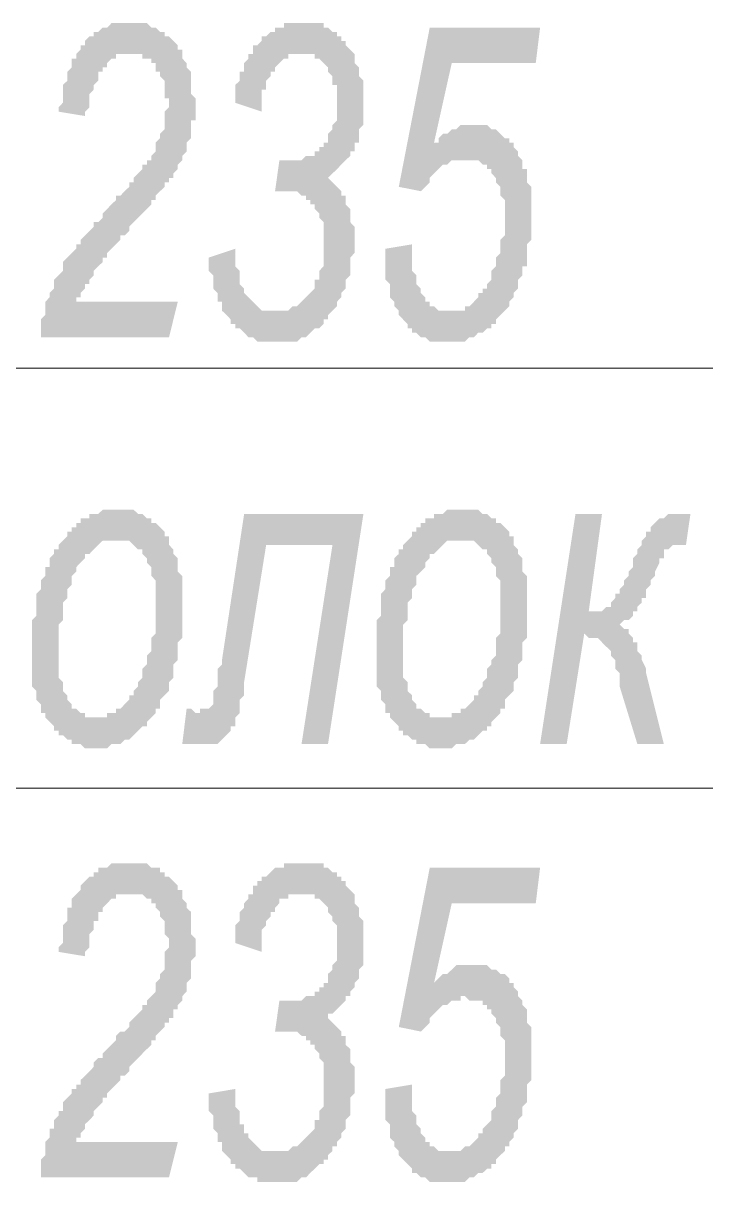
# Model space of a CAD drawing. Header units: millimetres. Extents: x 1372 to 666090, y 1285 to 31551.
# Drawn here: x 531241 to 531885, y 25810 to 26903 of the extents above; entities that cross this region are included whole.
import ezdxf

# ---------------------------------------------------------------- set-up
doc = ezdxf.new("R2010")
doc.units = ezdxf.units.MM
doc.layers.add('PDF _0', color=7, linetype='Continuous')
doc.layers.add('PDF _75-АЗ Штамп', color=7, linetype='Continuous')

msp = doc.modelspace()

# ---------------------------------------------------------------- hatches: boundary and pattern name
at = {"layer": 'PDF _75-АЗ Штамп', "transparency": 33554559}
for points in [[(531257.2, 26606.5), (531257.2, 26610.7), (531257.2, 26614.9), (531257.2, 26619), (531257.2, 26623.2), (531261.4, 26627.4), (531261.4, 26631.5), (531261.4, 26635.7), (531261.4, 26639.9), (531265.5, 26644.1), (531265.5, 26644.1), (531265.5, 26648.2), (531265.5, 26648.2), (531269.7, 26652.4), (531269.7, 26656.6), (531269.7, 26660.7), (531273.9, 26664.9), (531273.9, 26664.9), (531278, 26669.1), (531278, 26673.3), (531278, 26677.4), (531282.2, 26681.6), (531282.2, 26681.6), (531286.4, 26685.8), (531286.4, 26685.8), (531286.4, 26685.8), (531290.6, 26689.9), (531290.6, 26689.9), (531290.6, 26694.1), (531294.7, 26694.1), (531294.7, 26698.3), (531298.9, 26702.5), (531298.9, 26702.5), (531303.1, 26706.6), (531303.1, 26706.6), (531307.2, 26710.8), (531307.2, 26715), (531311.4, 26715), (531315.6, 26719.1), (531315.6, 26723.3), (531319.8, 26727.5), (531323.9, 26731.7), (531328.1, 26735.8), (531328.1, 26735.8), (531328.1, 26740), (531332.3, 26740), (531336.4, 26744.2), (531340.6, 26748.3), (531340.6, 26752.5), (531344.8, 26752.5), (531344.8, 26756.7), (531349, 26760.9), (531349, 26760.9), (531353.1, 26765), (531353.1, 26769.2), (531357.3, 26769.2), (531357.3, 26769.2), (531357.3, 26773.4), (531361.5, 26773.4), (531361.5, 26777.5), (531365.6, 26781.7), (531365.6, 26785.9), (531365.6, 26790.1), (531369.8, 26794.2), (531369.8, 26794.2), (531369.8, 26798.4), (531374, 26802.6), (531374, 26802.6), (531374, 26806.7), (531374, 26810.9), (531374, 26815.1), (531374, 26819.2), (531378.2, 26823.4), (531378.2, 26827.6), (531378.2, 26831.8), (531374, 26831.8), (531374, 26835.9), (531374, 26840.1), (531374, 26844.3), (531374, 26848.4), (531369.8, 26852.6), (531369.8, 26856.8), (531365.6, 26856.8), (531365.6, 26861), (531365.6, 26865.1), (531361.5, 26865.1), (531361.5, 26869.3), (531357.3, 26869.3), (531353.1, 26869.3), (531353.1, 26873.5), (531349, 26873.5), (531344.8, 26873.5), (531344.8, 26873.5), (531340.6, 26873.5), (531336.4, 26873.5), (531336.4, 26873.5), (531332.3, 26873.5), (531328.1, 26873.5), (531328.1, 26869.3), (531323.9, 26869.3), (531323.9, 26869.3), (531319.8, 26865.1), (531319.8, 26861), (531315.6, 26861), (531315.6, 26856.8), (531311.4, 26856.8), (531311.4, 26852.6), (531311.4, 26848.4), (531307.2, 26844.3), (531307.2, 26844.3), (531307.2, 26840.1), (531303.1, 26835.9), (531303.1, 26831.8), (531303.1, 26827.6), (531303.1, 26823.4), (531298.9, 26819.2), (531298.9, 26815.1), (531273.9, 26819.2), (531273.9, 26823.4), (531278, 26827.6), (531278, 26831.8), (531278, 26835.9), (531278, 26840.1), (531278, 26844.3), (531282.2, 26848.4), (531282.2, 26852.6), (531282.2, 26856.8), (531282.2, 26856.8), (531286.4, 26861), (531286.4, 26865.1), (531286.4, 26869.3), (531290.6, 26869.3), (531290.6, 26873.5), (531294.7, 26877.6), (531294.7, 26881.8), (531294.7, 26881.8), (531298.9, 26881.8), (531298.9, 26886), (531303.1, 26890.2), (531307.2, 26890.2), (531307.2, 26894.3), (531311.4, 26894.3), (531311.4, 26894.3), (531315.6, 26898.5), (531319.8, 26898.5), (531319.8, 26898.5), (531323.9, 26902.7), (531323.9, 26902.7), (531328.1, 26902.7), (531332.3, 26902.7), (531336.4, 26902.7), (531336.4, 26902.7), (531340.6, 26902.7), (531344.8, 26902.7), (531344.8, 26902.7), (531349, 26902.7), (531353.1, 26902.7), (531357.3, 26902.7), (531357.3, 26902.7), (531361.5, 26898.5), (531365.6, 26898.5), (531365.6, 26898.5), (531369.8, 26894.3), (531369.8, 26894.3), (531374, 26894.3), (531374, 26890.2), (531378.2, 26890.2), (531382.3, 26886), (531382.3, 26886), (531386.5, 26881.8), (531386.5, 26877.6), (531390.7, 26877.6), (531390.7, 26873.5), (531390.7, 26869.3), (531394.8, 26865.1), (531394.8, 26865.1), (531394.8, 26861), (531399, 26856.8), (531399, 26852.6), (531399, 26848.4), (531399, 26844.3), (531399, 26840.1), (531399, 26835.9), (531403.2, 26831.8), (531403.2, 26827.6), (531403.2, 26823.4), (531403.2, 26823.4), (531403.2, 26819.2), (531403.2, 26815.1), (531403.2, 26810.9), (531399, 26810.9), (531399, 26806.7), (531399, 26802.6), (531399, 26798.4), (531399, 26794.2), (531394.8, 26790.1), (531394.8, 26785.9), (531394.8, 26781.7), (531390.7, 26777.5), (531390.7, 26777.5), (531390.7, 26773.4), (531386.5, 26769.2), (531386.5, 26769.2), (531386.5, 26765), (531386.5, 26765), (531382.3, 26760.9), (531382.3, 26760.9), (531382.3, 26760.9), (531382.3, 26756.7), (531378.2, 26756.7), (531378.2, 26752.5), (531374, 26752.5), (531374, 26748.3), (531369.8, 26744.2), (531369.8, 26744.2), (531365.6, 26740), (531365.6, 26735.8), (531361.5, 26735.8), (531361.5, 26731.7), (531357.3, 26727.5), (531353.1, 26723.3), (531353.1, 26723.3), (531349, 26719.1), (531344.8, 26715), (531340.6, 26710.8), (531340.6, 26706.6), (531336.4, 26702.5), (531332.3, 26702.5), (531332.3, 26698.3), (531328.1, 26694.1), (531323.9, 26689.9), (531323.9, 26689.9), (531319.8, 26685.8), (531319.8, 26681.6), (531315.6, 26681.6), (531315.6, 26677.4), (531311.4, 26673.3), (531311.4, 26673.3), (531307.2, 26669.1), (531307.2, 26669.1), (531307.2, 26664.9), (531303.1, 26660.7), (531303.1, 26656.6), (531298.9, 26656.6), (531298.9, 26652.4), (531294.7, 26648.2), (531294.7, 26644.1), (531290.6, 26644.1), (531290.6, 26639.9), (531386.5, 26639.9), (531378.2, 26606.5)], [(531415.7, 26681.6), (531440.7, 26689.9), (531440.7, 26681.6), (531440.7, 26677.4), (531440.7, 26673.3), (531444.9, 26669.1), (531444.9, 26664.9), (531444.9, 26660.7), (531444.9, 26656.6), (531449.1, 26652.4), (531449.1, 26652.4), (531449.1, 26648.2), (531453.2, 26644.1), (531453.2, 26644.1), (531453.2, 26644.1), (531457.4, 26639.9), (531457.4, 26639.9), (531461.6, 26635.7), (531461.6, 26635.7), (531465.7, 26631.5), (531465.7, 26631.5), (531469.9, 26631.5), (531474.1, 26631.5), (531478.3, 26631.5), (531478.3, 26631.5), (531482.4, 26631.5), (531486.6, 26631.5), (531486.6, 26631.5), (531490.8, 26631.5), (531490.8, 26631.5), (531494.9, 26635.7), (531499.1, 26635.7), (531499.1, 26635.7), (531503.3, 26639.9), (531503.3, 26639.9), (531507.5, 26644.1), (531511.6, 26648.2), (531511.6, 26648.2), (531515.8, 26652.4), (531515.8, 26656.6), (531515.8, 26660.7), (531520, 26660.7), (531520, 26664.9), (531520, 26669.1), (531524.1, 26673.3), (531524.1, 26677.4), (531524.1, 26681.6), (531524.1, 26685.8), (531524.1, 26689.9), (531524.1, 26694.1), (531524.1, 26694.1), (531524.1, 26698.3), (531524.1, 26702.5), (531524.1, 26706.6), (531524.1, 26710.8), (531524.1, 26715), (531520, 26719.1), (531520, 26719.1), (531520, 26723.3), (531515.8, 26727.5), (531515.8, 26731.7), (531511.6, 26731.7), (531511.6, 26735.8), (531507.5, 26735.8), (531507.5, 26740), (531503.3, 26740), (531503.3, 26740), (531499.1, 26744.2), (531494.9, 26744.2), (531490.8, 26744.2), (531490.8, 26744.2), (531486.6, 26744.2), (531486.6, 26744.2), (531482.4, 26744.2), (531478.3, 26744.2), (531482.4, 26773.4), (531486.6, 26773.4), (531490.8, 26773.4), (531490.8, 26773.4), (531494.9, 26773.4), (531499.1, 26773.4), (531499.1, 26773.4), (531503.3, 26773.4), (531507.5, 26777.5), (531507.5, 26777.5), (531511.6, 26777.5), (531515.8, 26777.5), (531515.8, 26781.7), (531520, 26781.7), (531520, 26785.9), (531524.1, 26785.9), (531524.1, 26790.1), (531528.3, 26790.1), (531528.3, 26794.2), (531528.3, 26798.4), (531532.5, 26802.6), (531532.5, 26806.7), (531532.5, 26806.7), (531536.7, 26810.9), (531536.7, 26815.1), (531536.7, 26819.2), (531536.7, 26823.4), (531536.7, 26827.6), (531536.7, 26831.8), (531536.7, 26835.9), (531536.7, 26840.1), (531536.7, 26844.3), (531532.5, 26844.3), (531532.5, 26848.4), (531532.5, 26852.6), (531528.3, 26856.8), (531528.3, 26861), (531528.3, 26861), (531524.1, 26865.1), (531524.1, 26865.1), (531520, 26869.3), (531515.8, 26869.3), (531515.8, 26873.5), (531511.6, 26873.5), (531511.6, 26873.5), (531507.5, 26873.5), (531503.3, 26873.5), (531503.3, 26873.5), (531499.1, 26873.5), (531499.1, 26873.5), (531494.9, 26873.5), (531490.8, 26873.5), (531490.8, 26869.3), (531486.6, 26869.3), (531482.4, 26865.1), (531482.4, 26865.1), (531478.3, 26861), (531478.3, 26861), (531478.3, 26856.8), (531474.1, 26856.8), (531474.1, 26852.6), (531469.9, 26848.4), (531469.9, 26844.3), (531469.9, 26840.1), (531465.7, 26840.1), (531465.7, 26835.9), (531465.7, 26831.8), (531465.7, 26827.6), (531465.7, 26823.4), (531465.7, 26819.2), (531440.7, 26827.6), (531440.7, 26831.8), (531440.7, 26835.9), (531440.7, 26840.1), (531440.7, 26844.3), (531444.9, 26848.4), (531444.9, 26852.6), (531444.9, 26856.8), (531449.1, 26856.8), (531449.1, 26861), (531449.1, 26865.1), (531453.2, 26869.3), (531453.2, 26873.5), (531457.4, 26873.5), (531457.4, 26877.6), (531457.4, 26881.8), (531461.6, 26881.8), (531461.6, 26881.8), (531465.7, 26886), (531465.7, 26890.2), (531469.9, 26890.2), (531474.1, 26894.3), (531474.1, 26894.3), (531478.3, 26894.3), (531478.3, 26898.5), (531482.4, 26898.5), (531486.6, 26898.5), (531486.6, 26902.7), (531490.8, 26902.7), (531494.9, 26902.7), (531494.9, 26902.7), (531499.1, 26902.7), (531503.3, 26902.7), (531503.3, 26902.7), (531507.5, 26902.7), (531511.6, 26902.7), (531515.8, 26902.7), (531515.8, 26902.7), (531520, 26902.7), (531524.1, 26902.7), (531524.1, 26898.5), (531528.3, 26898.5), (531528.3, 26898.5), (531532.5, 26894.3), (531536.7, 26894.3), (531536.7, 26890.2), (531540.8, 26890.2), (531540.8, 26886), (531545, 26886), (531545, 26881.8), (531545, 26881.8), (531549.2, 26877.6), (531549.2, 26877.6), (531553.3, 26873.5), (531553.3, 26869.3), (531553.3, 26865.1), (531557.5, 26861), (531557.5, 26861), (531557.5, 26856.8), (531557.5, 26852.6), (531561.7, 26848.4), (531561.7, 26844.3), (531561.7, 26840.1), (531561.7, 26835.9), (531561.7, 26831.8), (531561.7, 26827.6), (531561.7, 26823.4), (531561.7, 26819.2), (531561.7, 26815.1), (531561.7, 26810.9), (531561.7, 26806.7), (531557.5, 26802.6), (531557.5, 26798.4), (531557.5, 26794.2), (531557.5, 26790.1), (531553.3, 26790.1), (531553.3, 26785.9), (531553.3, 26781.7), (531549.2, 26781.7), (531549.2, 26777.5), (531545, 26773.4), (531545, 26773.4), (531540.8, 26769.2), (531540.8, 26769.2), (531536.7, 26765), (531536.7, 26765), (531532.5, 26760.9), (531528.3, 26756.7), (531528.3, 26756.7), (531528.3, 26756.7), (531532.5, 26752.5), (531536.7, 26748.3), (531536.7, 26748.3), (531540.8, 26744.2), (531540.8, 26740), (531545, 26740), (531545, 26735.8), (531545, 26731.7), (531549.2, 26727.5), (531549.2, 26727.5), (531549.2, 26723.3), (531549.2, 26719.1), (531549.2, 26715), (531553.3, 26710.8), (531553.3, 26706.6), (531553.3, 26702.5), (531553.3, 26698.3), (531553.3, 26694.1), (531553.3, 26689.9), (531553.3, 26685.8), (531549.2, 26681.6), (531549.2, 26677.4), (531549.2, 26673.3), (531549.2, 26673.3), (531549.2, 26669.1), (531549.2, 26664.9), (531545, 26660.7), (531545, 26656.6), (531545, 26652.4), (531540.8, 26648.2), (531540.8, 26648.2), (531540.8, 26644.1), (531536.7, 26639.9), (531536.7, 26635.7), (531532.5, 26631.5), (531532.5, 26631.5), (531532.5, 26631.5), (531528.3, 26627.4), (531528.3, 26623.2), (531524.1, 26623.2), (531524.1, 26619), (531520, 26614.9), (531515.8, 26614.9), (531515.8, 26614.9), (531511.6, 26610.7), (531511.6, 26610.7), (531507.5, 26606.5), (531503.3, 26606.5), (531503.3, 26606.5), (531499.1, 26602.3), (531494.9, 26602.3), (531494.9, 26602.3), (531490.8, 26602.3), (531486.6, 26602.3), (531486.6, 26602.3), (531482.4, 26602.3), (531482.4, 26602.3), (531478.3, 26602.3), (531474.1, 26602.3), (531469.9, 26602.3), (531469.9, 26602.3), (531465.7, 26602.3), (531461.6, 26602.3), (531461.6, 26602.3), (531457.4, 26606.5), (531453.2, 26606.5), (531453.2, 26606.5), (531449.1, 26610.7), (531449.1, 26610.7), (531444.9, 26614.9), (531440.7, 26614.9), (531440.7, 26619), (531436.5, 26619), (531436.5, 26623.2), (531436.5, 26623.2), (531432.4, 26627.4), (531432.4, 26627.4), (531428.2, 26631.5), (531428.2, 26635.7), (531428.2, 26639.9), (531424, 26639.9), (531424, 26644.1), (531424, 26648.2), (531419.9, 26652.4), (531419.9, 26656.6), (531419.9, 26660.7), (531419.9, 26664.9), (531415.7, 26669.1), (531415.7, 26673.3), (531415.7, 26677.4), (531415.7, 26681.6), (531415.7, 26681.6)], [(531582.5, 26689.9), (531607.6, 26694.1), (531607.6, 26689.9), (531607.6, 26685.8), (531607.6, 26685.8), (531607.6, 26681.6), (531607.6, 26677.4), (531607.6, 26673.3), (531607.6, 26669.1), (531611.7, 26664.9), (531611.7, 26660.7), (531611.7, 26656.6), (531615.9, 26652.4), (531615.9, 26652.4), (531615.9, 26648.2), (531620.1, 26644.1), (531620.1, 26639.9), (531624.3, 26639.9), (531624.3, 26635.7), (531628.4, 26635.7), (531632.6, 26631.5), (531632.6, 26631.5), (531636.8, 26631.5), (531636.8, 26631.5), (531640.9, 26631.5), (531640.9, 26631.5), (531645.1, 26631.5), (531649.3, 26631.5), (531649.3, 26631.5), (531653.5, 26631.5), (531657.6, 26631.5), (531657.6, 26635.7), (531661.8, 26635.7), (531666, 26639.9), (531666, 26639.9), (531666, 26639.9), (531670.1, 26644.1), (531670.1, 26648.2), (531674.3, 26648.2), (531674.3, 26652.4), (531678.5, 26652.4), (531678.5, 26656.6), (531682.6, 26660.7), (531682.6, 26664.9), (531682.6, 26669.1), (531686.8, 26673.3), (531686.8, 26677.4), (531686.8, 26677.4), (531686.8, 26681.6), (531691, 26685.8), (531691, 26685.8), (531691, 26689.9), (531691, 26694.1), (531691, 26698.3), (531695.2, 26702.5), (531695.2, 26706.6), (531695.2, 26710.8), (531695.2, 26715), (531695.2, 26719.1), (531695.2, 26719.1), (531695.2, 26723.3), (531695.2, 26727.5), (531695.2, 26731.7), (531695.2, 26735.8), (531691, 26740), (531691, 26744.2), (531691, 26748.3), (531686.8, 26752.5), (531686.8, 26756.7), (531686.8, 26756.7), (531682.6, 26760.9), (531682.6, 26765), (531678.5, 26765), (531678.5, 26769.2), (531674.3, 26769.2), (531674.3, 26769.2), (531670.1, 26773.4), (531666, 26773.4), (531666, 26773.4), (531661.8, 26773.4), (531657.6, 26773.4), (531657.6, 26773.4), (531653.5, 26773.4), (531653.5, 26773.4), (531649.3, 26773.4), (531645.1, 26773.4), (531645.1, 26773.4), (531640.9, 26769.2), (531636.8, 26769.2), (531636.8, 26769.2), (531632.6, 26765), (531632.6, 26765), (531628.4, 26760.9), (531628.4, 26760.9), (531624.3, 26756.7), (531624.3, 26752.5), (531620.1, 26748.3), (531620.1, 26748.3), (531615.9, 26744.2), (531595.1, 26748.3), (531624.3, 26898.5), (531728.5, 26898.5), (531724.4, 26865.1), (531645.1, 26865.1), (531628.4, 26790.1), (531632.6, 26790.1), (531632.6, 26794.2), (531636.8, 26798.4), (531636.8, 26798.4), (531640.9, 26798.4), (531645.1, 26802.6), (531645.1, 26802.6), (531645.1, 26802.6), (531649.3, 26802.6), (531653.5, 26806.7), (531653.5, 26806.7), (531657.6, 26806.7), (531661.8, 26806.7), (531661.8, 26806.7), (531666, 26806.7), (531670.1, 26806.7), (531670.1, 26806.7), (531674.3, 26806.7), (531678.5, 26806.7), (531678.5, 26806.7), (531682.6, 26802.6), (531686.8, 26802.6), (531686.8, 26802.6), (531691, 26798.4), (531691, 26798.4), (531695.2, 26794.2), (531699.3, 26794.2), (531699.3, 26790.1), (531703.5, 26790.1), (531703.5, 26785.9), (531703.5, 26785.9), (531707.7, 26781.7), (531707.7, 26777.5), (531707.7, 26777.5), (531711.8, 26773.4), (531711.8, 26769.2), (531711.8, 26765), (531716, 26765), (531716, 26760.9), (531716, 26756.7), (531716, 26752.5), (531720.2, 26748.3), (531720.2, 26744.2), (531720.2, 26740), (531720.2, 26735.8), (531720.2, 26731.7), (531720.2, 26727.5), (531720.2, 26723.3), (531720.2, 26719.1), (531720.2, 26715), (531720.2, 26710.8), (531720.2, 26706.6), (531720.2, 26702.5), (531720.2, 26698.3), (531716, 26694.1), (531716, 26689.9), (531716, 26685.8), (531716, 26681.6), (531716, 26677.4), (531716, 26673.3), (531711.8, 26673.3), (531711.8, 26669.1), (531711.8, 26664.9), (531707.7, 26660.7), (531707.7, 26656.6), (531707.7, 26652.4), (531703.5, 26648.2), (531703.5, 26644.1), (531703.5, 26644.1), (531699.3, 26639.9), (531699.3, 26635.7), (531695.2, 26631.5), (531695.2, 26631.5), (531691, 26627.4), (531691, 26627.4), (531686.8, 26623.2), (531686.8, 26619), (531682.6, 26619), (531682.6, 26614.9), (531678.5, 26614.9), (531674.3, 26610.7), (531674.3, 26610.7), (531670.1, 26610.7), (531666, 26606.5), (531666, 26606.5), (531661.8, 26606.5), (531657.6, 26602.3), (531657.6, 26602.3), (531653.5, 26602.3), (531649.3, 26602.3), (531649.3, 26602.3), (531645.1, 26602.3), (531640.9, 26602.3), (531640.9, 26602.3), (531636.8, 26602.3), (531636.8, 26602.3), (531632.6, 26602.3), (531628.4, 26602.3), (531624.3, 26602.3), (531624.3, 26602.3), (531620.1, 26606.5), (531620.1, 26606.5), (531615.9, 26606.5), (531611.7, 26610.7), (531611.7, 26610.7), (531607.6, 26610.7), (531607.6, 26614.9), (531603.4, 26614.9), (531603.4, 26619), (531599.2, 26623.2), (531599.2, 26623.2), (531595.1, 26627.4), (531595.1, 26631.5), (531590.9, 26635.7), (531590.9, 26635.7), (531590.9, 26639.9), (531586.7, 26644.1), (531586.7, 26648.2), (531586.7, 26652.4), (531586.7, 26656.6), (531582.5, 26660.7), (531582.5, 26664.9), (531582.5, 26669.1), (531582.5, 26673.3), (531582.5, 26677.4), (531582.5, 26681.6), (531582.5, 26681.6), (531582.5, 26685.8), (531582.5, 26689.9), (531582.5, 26689.9)], [(531449.1, 26439.7), (531561.7, 26439.7), (531528.3, 26222.8), (531503.3, 26222.8), (531532.5, 26410.5), (531469.9, 26410.5), (531449.1, 26281.2), (531449.1, 26277), (531449.1, 26268.7), (531444.9, 26264.5), (531444.9, 26260.3), (531444.9, 26256.1), (531444.9, 26252), (531440.7, 26247.8), (531440.7, 26247.8), (531440.7, 26243.6), (531440.7, 26239.5), (531436.5, 26239.5), (531436.5, 26235.3), (531436.5, 26235.3), (531432.4, 26231.1), (531432.4, 26231.1), (531428.2, 26226.9), (531428.2, 26226.9), (531424, 26222.8), (531419.9, 26222.8), (531419.9, 26222.8), (531415.7, 26222.8), (531411.5, 26222.8), (531411.5, 26222.8), (531411.5, 26222.8), (531407.4, 26222.8), (531403.2, 26222.8), (531403.2, 26222.8), (531399, 26222.8), (531394.8, 26222.8), (531394.8, 26222.8), (531390.7, 26222.8), (531394.8, 26256.1), (531399, 26256.1), (531399, 26256.1), (531403.2, 26252), (531407.4, 26252), (531407.4, 26256.1), (531411.5, 26256.1), (531415.7, 26256.1), (531415.7, 26256.1), (531419.9, 26260.3), (531419.9, 26260.3), (531419.9, 26264.5), (531419.9, 26264.5), (531419.9, 26268.7), (531419.9, 26268.7), (531419.9, 26272.8), (531424, 26277), (531424, 26281.2), (531424, 26285.3), (531424, 26293.7), (531428.2, 26297.9), (531428.2, 26302)], [(531761.9, 26439.7), (531786.9, 26439.7), (531774.4, 26347.9), (531778.6, 26347.9), (531782.8, 26347.9), (531782.8, 26347.9), (531786.9, 26347.9), (531791.1, 26352.1), (531791.1, 26352.1), (531795.3, 26352.1), (531795.3, 26356.2), (531795.3, 26356.2), (531799.4, 26360.4), (531799.4, 26360.4), (531799.4, 26364.6), (531803.6, 26364.6), (531803.6, 26368.8), (531807.8, 26372.9), (531807.8, 26377.1), (531812, 26381.3), (531812, 26385.4), (531816.1, 26389.6), (531816.1, 26393.8), (531816.1, 26398), (531820.3, 26402.1), (531820.3, 26406.3), (531824.5, 26410.5), (531824.5, 26414.6), (531824.5, 26414.6), (531828.6, 26418.8), (531828.6, 26423), (531832.8, 26423), (531832.8, 26427.2), (531832.8, 26427.2), (531837, 26431.3), (531837, 26431.3), (531837, 26431.3), (531841.2, 26435.5), (531841.2, 26435.5), (531845.3, 26435.5), (531849.5, 26439.7), (531849.5, 26439.7), (531853.7, 26439.7), (531857.8, 26439.7), (531862, 26439.7), (531870.4, 26439.7), (531866.2, 26410.5), (531862, 26410.5), (531857.8, 26410.5), (531853.7, 26410.5), (531853.7, 26410.5), (531849.5, 26406.3), (531849.5, 26406.3), (531845.3, 26406.3), (531845.3, 26402.1), (531845.3, 26398), (531841.2, 26398), (531841.2, 26393.8), (531837, 26385.4), (531837, 26385.4), (531837, 26381.3), (531832.8, 26377.1), (531832.8, 26372.9), (531828.6, 26368.8), (531828.6, 26364.6), (531828.6, 26360.4), (531824.5, 26360.4), (531824.5, 26356.2), (531820.3, 26352.1), (531820.3, 26352.1), (531820.3, 26352.1), (531820.3, 26347.9), (531816.1, 26347.9), (531816.1, 26343.7), (531812, 26339.6), (531807.8, 26339.6), (531807.8, 26339.6), (531803.6, 26335.4), (531803.6, 26335.4), (531803.6, 26335.4), (531807.8, 26331.2), (531812, 26331.2), (531812, 26327.1), (531816.1, 26322.9), (531816.1, 26322.9), (531816.1, 26318.7), (531820.3, 26318.7), (531820.3, 26314.5), (531820.3, 26310.4), (531824.5, 26306.2), (531824.5, 26306.2), (531824.5, 26302), (531828.6, 26293.7), (531828.6, 26289.5), (531828.6, 26289.5), (531845.3, 26222.8), (531820.3, 26222.8), (531803.6, 26277), (531803.6, 26285.3), (531803.6, 26289.5), (531799.4, 26293.7), (531799.4, 26297.9), (531799.4, 26302), (531795.3, 26306.2), (531795.3, 26306.2), (531795.3, 26310.4), (531791.1, 26314.5), (531791.1, 26314.5), (531791.1, 26314.5), (531786.9, 26318.7), (531786.9, 26318.7), (531782.8, 26322.9), (531782.8, 26322.9), (531778.6, 26322.9), (531774.4, 26322.9), (531770.2, 26327.1), (531770.2, 26327.1), (531753.6, 26222.8), (531728.5, 26222.8)], [(531257.2, 25814), (531257.2, 25818.2), (531257.2, 25822.3), (531257.2, 25826.5), (531257.2, 25830.7), (531261.4, 25834.9), (531261.4, 25839), (531261.4, 25843.2), (531261.4, 25847.4), (531265.5, 25851.5), (531265.5, 25851.5), (531265.5, 25855.7), (531265.5, 25859.9), (531269.7, 25859.9), (531269.7, 25864.1), (531269.7, 25868.2), (531273.9, 25872.4), (531273.9, 25876.6), (531278, 25876.6), (531278, 25880.7), (531278, 25884.9), (531282.2, 25889.1), (531282.2, 25889.1), (531286.4, 25893.2), (531286.4, 25893.2), (531286.4, 25897.4), (531290.6, 25897.4), (531290.6, 25897.4), (531290.6, 25901.6), (531294.7, 25901.6), (531294.7, 25905.8), (531298.9, 25909.9), (531298.9, 25909.9), (531303.1, 25914.1), (531303.1, 25914.1), (531307.2, 25918.3), (531307.2, 25922.4), (531311.4, 25926.6), (531315.6, 25926.6), (531315.6, 25930.8), (531319.8, 25935), (531323.9, 25939.1), (531328.1, 25943.3), (531328.1, 25943.3), (531328.1, 25947.5), (531332.3, 25951.6), (531336.4, 25951.6), (531340.6, 25955.8), (531340.6, 25960), (531344.8, 25964.2), (531344.8, 25964.2), (531349, 25968.3), (531349, 25968.3), (531353.1, 25972.5), (531353.1, 25976.7), (531357.3, 25976.7), (531357.3, 25980.8), (531357.3, 25980.8), (531361.5, 25985), (531361.5, 25985), (531365.6, 25989.2), (531365.6, 25993.4), (531365.6, 25997.5), (531369.8, 26001.7), (531369.8, 26001.7), (531369.8, 26005.9), (531374, 26010), (531374, 26010), (531374, 26014.2), (531374, 26018.4), (531374, 26022.6), (531374, 26026.7), (531378.2, 26030.9), (531378.2, 26035.1), (531378.2, 26039.2), (531374, 26043.4), (531374, 26047.6), (531374, 26047.6), (531374, 26051.8), (531374, 26055.9), (531369.8, 26060.1), (531369.8, 26064.3), (531365.6, 26068.4), (531365.6, 26068.4), (531365.6, 26072.6), (531361.5, 26072.6), (531361.5, 26076.8), (531357.3, 26076.8), (531353.1, 26081), (531353.1, 26081), (531349, 26081), (531344.8, 26081), (531344.8, 26081), (531340.6, 26081), (531336.4, 26081), (531336.4, 26081), (531332.3, 26081), (531328.1, 26081), (531328.1, 26076.8), (531323.9, 26076.8), (531323.9, 26076.8), (531319.8, 26072.6), (531319.8, 26072.6), (531315.6, 26068.4), (531315.6, 26064.3), (531311.4, 26064.3), (531311.4, 26060.1), (531311.4, 26055.9), (531307.2, 26055.9), (531307.2, 26051.8), (531307.2, 26047.6), (531303.1, 26043.4), (531303.1, 26039.2), (531303.1, 26035.1), (531303.1, 26030.9), (531298.9, 26026.7), (531298.9, 26022.6), (531273.9, 26026.7), (531273.9, 26030.9), (531278, 26035.1), (531278, 26039.2), (531278, 26043.4), (531278, 26047.6), (531278, 26051.8), (531282.2, 26055.9), (531282.2, 26060.1), (531282.2, 26064.3), (531282.2, 26068.4), (531286.4, 26068.4), (531286.4, 26072.6), (531286.4, 26076.8), (531290.6, 26081), (531290.6, 26081), (531294.7, 26085.1), (531294.7, 26089.3), (531294.7, 26089.3), (531298.9, 26093.5), (531298.9, 26093.5), (531303.1, 26097.6), (531307.2, 26097.6), (531307.2, 26101.8), (531311.4, 26101.8), (531311.4, 26106), (531315.6, 26106), (531319.8, 26106), (531319.8, 26106), (531323.9, 26110.1), (531323.9, 26110.1), (531328.1, 26110.1), (531332.3, 26110.1), (531336.4, 26110.1), (531336.4, 26110.1), (531340.6, 26110.1), (531344.8, 26110.1), (531344.8, 26110.1), (531349, 26110.1), (531353.1, 26110.1), (531357.3, 26110.1), (531357.3, 26110.1), (531361.5, 26106), (531365.6, 26106), (531365.6, 26106), (531369.8, 26106), (531369.8, 26101.8), (531374, 26101.8), (531374, 26097.6), (531378.2, 26097.6), (531382.3, 26093.5), (531382.3, 26093.5), (531386.5, 26089.3), (531386.5, 26085.1), (531390.7, 26085.1), (531390.7, 26081), (531390.7, 26076.8), (531394.8, 26072.6), (531394.8, 26072.6), (531394.8, 26068.4), (531399, 26064.3), (531399, 26060.1), (531399, 26055.9), (531399, 26051.8), (531399, 26047.6), (531399, 26043.4), (531403.2, 26039.2), (531403.2, 26035.1), (531403.2, 26030.9), (531403.2, 26030.9), (531403.2, 26026.7), (531403.2, 26022.6), (531403.2, 26022.6), (531399, 26018.4), (531399, 26014.2), (531399, 26010), (531399, 26005.9), (531399, 26001.7), (531394.8, 25997.5), (531394.8, 25993.4), (531394.8, 25989.2), (531390.7, 25985), (531390.7, 25985), (531390.7, 25980.8), (531386.5, 25976.7), (531386.5, 25976.7), (531386.5, 25972.5), (531386.5, 25972.5), (531382.3, 25972.5), (531382.3, 25968.3), (531382.3, 25968.3), (531382.3, 25964.2), (531378.2, 25964.2), (531378.2, 25960), (531374, 25960), (531374, 25955.8), (531369.8, 25951.6), (531369.8, 25951.6), (531365.6, 25947.5), (531365.6, 25943.3), (531361.5, 25943.3), (531361.5, 25939.1), (531357.3, 25935), (531353.1, 25930.8), (531353.1, 25930.8), (531349, 25926.6), (531344.8, 25922.4), (531340.6, 25918.3), (531340.6, 25914.1), (531336.4, 25909.9), (531332.3, 25909.9), (531332.3, 25905.8), (531328.1, 25901.6), (531323.9, 25897.4), (531323.9, 25897.4), (531319.8, 25893.2), (531319.8, 25889.1), (531315.6, 25889.1), (531315.6, 25884.9), (531311.4, 25880.7), (531311.4, 25880.7), (531307.2, 25876.6), (531307.2, 25876.6), (531307.2, 25872.4), (531303.1, 25868.2), (531303.1, 25868.2), (531298.9, 25864.1), (531298.9, 25859.9), (531294.7, 25855.7), (531294.7, 25851.5), (531290.6, 25851.5), (531290.6, 25847.4), (531386.5, 25847.4), (531378.2, 25814)], [(531415.7, 25893.2), (531440.7, 25897.4), (531440.7, 25889.1), (531440.7, 25884.9), (531440.7, 25880.7), (531444.9, 25876.6), (531444.9, 25872.4), (531444.9, 25868.2), (531444.9, 25864.1), (531449.1, 25864.1), (531449.1, 25859.9), (531449.1, 25855.7), (531453.2, 25855.7), (531453.2, 25851.5), (531453.2, 25851.5), (531457.4, 25847.4), (531457.4, 25847.4), (531461.6, 25843.2), (531461.6, 25843.2), (531465.7, 25839), (531465.7, 25839), (531469.9, 25839), (531474.1, 25839), (531478.3, 25839), (531478.3, 25839), (531482.4, 25839), (531486.6, 25839), (531486.6, 25839), (531490.8, 25839), (531490.8, 25839), (531494.9, 25843.2), (531499.1, 25843.2), (531499.1, 25843.2), (531503.3, 25847.4), (531503.3, 25847.4), (531507.5, 25851.5), (531511.6, 25855.7), (531511.6, 25855.7), (531515.8, 25859.9), (531515.8, 25864.1), (531515.8, 25868.2), (531520, 25868.2), (531520, 25872.4), (531520, 25876.6), (531524.1, 25880.7), (531524.1, 25884.9), (531524.1, 25889.1), (531524.1, 25893.2), (531524.1, 25897.4), (531524.1, 25901.6), (531524.1, 25901.6), (531524.1, 25905.8), (531524.1, 25909.9), (531524.1, 25914.1), (531524.1, 25918.3), (531524.1, 25922.4), (531520, 25926.6), (531520, 25926.6), (531520, 25930.8), (531515.8, 25935), (531515.8, 25939.1), (531511.6, 25939.1), (531511.6, 25943.3), (531507.5, 25943.3), (531507.5, 25947.5), (531503.3, 25947.5), (531503.3, 25947.5), (531499.1, 25951.6), (531494.9, 25951.6), (531490.8, 25951.6), (531490.8, 25951.6), (531486.6, 25951.6), (531486.6, 25951.6), (531482.4, 25951.6), (531478.3, 25951.6), (531482.4, 25980.8), (531486.6, 25980.8), (531490.8, 25980.8), (531490.8, 25980.8), (531494.9, 25980.8), (531499.1, 25980.8), (531499.1, 25980.8), (531503.3, 25980.8), (531507.5, 25985), (531507.5, 25985), (531511.6, 25985), (531515.8, 25985), (531515.8, 25989.2), (531520, 25989.2), (531520, 25993.4), (531524.1, 25993.4), (531524.1, 25997.5), (531528.3, 25997.5), (531528.3, 26001.7), (531528.3, 26005.9), (531532.5, 26010), (531532.5, 26014.2), (531532.5, 26014.2), (531536.7, 26018.4), (531536.7, 26022.6), (531536.7, 26026.7), (531536.7, 26030.9), (531536.7, 26035.1), (531536.7, 26039.2), (531536.7, 26043.4), (531536.7, 26047.6), (531536.7, 26051.8), (531532.5, 26055.9), (531532.5, 26055.9), (531532.5, 26060.1), (531528.3, 26064.3), (531528.3, 26068.4), (531528.3, 26068.4), (531524.1, 26072.6), (531524.1, 26072.6), (531520, 26076.8), (531515.8, 26076.8), (531515.8, 26081), (531511.6, 26081), (531511.6, 26081), (531507.5, 26081), (531503.3, 26081), (531503.3, 26081), (531499.1, 26081), (531499.1, 26081), (531494.9, 26081), (531490.8, 26081), (531490.8, 26076.8), (531486.6, 26076.8), (531482.4, 26076.8), (531482.4, 26072.6), (531478.3, 26068.4), (531478.3, 26068.4), (531478.3, 26064.3), (531474.1, 26064.3), (531474.1, 26060.1), (531469.9, 26055.9), (531469.9, 26051.8), (531469.9, 26051.8), (531465.7, 26047.6), (531465.7, 26043.4), (531465.7, 26039.2), (531465.7, 26035.1), (531465.7, 26030.9), (531465.7, 26026.7), (531440.7, 26035.1), (531440.7, 26039.2), (531440.7, 26043.4), (531440.7, 26047.6), (531440.7, 26051.8), (531444.9, 26055.9), (531444.9, 26060.1), (531444.9, 26064.3), (531449.1, 26068.4), (531449.1, 26068.4), (531449.1, 26072.6), (531453.2, 26076.8), (531453.2, 26081), (531457.4, 26081), (531457.4, 26085.1), (531457.4, 26089.3), (531461.6, 26089.3), (531461.6, 26093.5), (531465.7, 26093.5), (531465.7, 26097.6), (531469.9, 26097.6), (531474.1, 26101.8), (531474.1, 26101.8), (531478.3, 26106), (531478.3, 26106), (531482.4, 26106), (531486.6, 26106), (531486.6, 26110.1), (531490.8, 26110.1), (531494.9, 26110.1), (531494.9, 26110.1), (531499.1, 26110.1), (531503.3, 26110.1), (531503.3, 26110.1), (531507.5, 26110.1), (531511.6, 26110.1), (531515.8, 26110.1), (531515.8, 26110.1), (531520, 26110.1), (531524.1, 26110.1), (531524.1, 26106), (531528.3, 26106), (531528.3, 26106), (531532.5, 26101.8), (531536.7, 26101.8), (531536.7, 26097.6), (531540.8, 26097.6), (531540.8, 26093.5), (531545, 26093.5), (531545, 26089.3), (531545, 26089.3), (531549.2, 26085.1), (531549.2, 26085.1), (531553.3, 26081), (531553.3, 26076.8), (531553.3, 26072.6), (531557.5, 26068.4), (531557.5, 26068.4), (531557.5, 26064.3), (531557.5, 26060.1), (531561.7, 26055.9), (531561.7, 26051.8), (531561.7, 26047.6), (531561.7, 26043.4), (531561.7, 26039.2), (531561.7, 26035.1), (531561.7, 26030.9), (531561.7, 26026.7), (531561.7, 26022.6), (531561.7, 26018.4), (531561.7, 26014.2), (531557.5, 26010), (531557.5, 26005.9), (531557.5, 26001.7), (531557.5, 26001.7), (531553.3, 25997.5), (531553.3, 25993.4), (531553.3, 25993.4), (531549.2, 25989.2), (531549.2, 25985), (531545, 25985), (531545, 25980.8), (531540.8, 25976.7), (531540.8, 25976.7), (531536.7, 25972.5), (531536.7, 25972.5), (531532.5, 25968.3), (531528.3, 25968.3), (531528.3, 25964.2), (531528.3, 25964.2), (531532.5, 25960), (531536.7, 25955.8), (531536.7, 25955.8), (531540.8, 25951.6), (531540.8, 25947.5), (531545, 25947.5), (531545, 25943.3), (531545, 25939.1), (531549.2, 25935), (531549.2, 25935), (531549.2, 25930.8), (531549.2, 25926.6), (531549.2, 25922.4), (531553.3, 25918.3), (531553.3, 25914.1), (531553.3, 25909.9), (531553.3, 25905.8), (531553.3, 25901.6), (531553.3, 25897.4), (531553.3, 25893.2), (531549.2, 25889.1), (531549.2, 25884.9), (531549.2, 25884.9), (531549.2, 25880.7), (531549.2, 25876.6), (531549.2, 25872.4), (531545, 25868.2), (531545, 25864.1), (531545, 25859.9), (531540.8, 25855.7), (531540.8, 25855.7), (531540.8, 25851.5), (531536.7, 25847.4), (531536.7, 25843.2), (531532.5, 25843.2), (531532.5, 25839), (531532.5, 25839), (531528.3, 25834.9), (531528.3, 25830.7), (531524.1, 25830.7), (531524.1, 25826.5), (531520, 25826.5), (531515.8, 25822.3), (531515.8, 25822.3), (531511.6, 25818.2), (531511.6, 25818.2), (531507.5, 25814), (531503.3, 25814), (531503.3, 25814), (531499.1, 25809.8), (531494.9, 25809.8), (531494.9, 25809.8), (531490.8, 25809.8), (531486.6, 25809.8), (531486.6, 25809.8), (531482.4, 25809.8), (531482.4, 25809.8), (531478.3, 25809.8), (531474.1, 25809.8), (531469.9, 25809.8), (531469.9, 25809.8), (531465.7, 25809.8), (531461.6, 25809.8), (531461.6, 25814), (531457.4, 25814), (531453.2, 25814), (531453.2, 25814), (531449.1, 25818.2), (531449.1, 25818.2), (531444.9, 25822.3), (531440.7, 25822.3), (531440.7, 25826.5), (531436.5, 25826.5), (531436.5, 25830.7), (531436.5, 25830.7), (531432.4, 25834.9), (531432.4, 25834.9), (531428.2, 25839), (531428.2, 25843.2), (531428.2, 25847.4), (531424, 25847.4), (531424, 25851.5), (531424, 25855.7), (531419.9, 25859.9), (531419.9, 25864.1), (531419.9, 25868.2), (531419.9, 25872.4), (531415.7, 25876.6), (531415.7, 25880.7), (531415.7, 25884.9), (531415.7, 25889.1), (531415.7, 25893.2)], [(531582.5, 25897.4), (531607.6, 25901.6), (531607.6, 25897.4), (531607.6, 25893.2), (531607.6, 25893.2), (531607.6, 25889.1), (531607.6, 25884.9), (531607.6, 25880.7), (531607.6, 25876.6), (531611.7, 25872.4), (531611.7, 25868.2), (531611.7, 25864.1), (531615.9, 25859.9), (531615.9, 25859.9), (531615.9, 25855.7), (531620.1, 25851.5), (531620.1, 25847.4), (531624.3, 25847.4), (531624.3, 25843.2), (531628.4, 25843.2), (531632.6, 25839), (531632.6, 25839), (531636.8, 25839), (531636.8, 25839), (531640.9, 25839), (531640.9, 25839), (531645.1, 25839), (531649.3, 25839), (531649.3, 25839), (531653.5, 25839), (531657.6, 25843.2), (531657.6, 25843.2), (531661.8, 25843.2), (531666, 25847.4), (531666, 25847.4), (531666, 25847.4), (531670.1, 25851.5), (531670.1, 25855.7), (531674.3, 25855.7), (531674.3, 25859.9), (531678.5, 25864.1), (531678.5, 25864.1), (531682.6, 25868.2), (531682.6, 25872.4), (531682.6, 25876.6), (531686.8, 25880.7), (531686.8, 25884.9), (531686.8, 25884.9), (531686.8, 25889.1), (531691, 25893.2), (531691, 25897.4), (531691, 25901.6), (531691, 25901.6), (531691, 25905.8), (531695.2, 25909.9), (531695.2, 25914.1), (531695.2, 25918.3), (531695.2, 25922.4), (531695.2, 25926.6), (531695.2, 25926.6), (531695.2, 25930.8), (531695.2, 25939.1), (531695.2, 25943.3), (531695.2, 25943.3), (531691, 25947.5), (531691, 25951.6), (531691, 25955.8), (531686.8, 25960), (531686.8, 25964.2), (531686.8, 25964.2), (531682.6, 25968.3), (531682.6, 25972.5), (531678.5, 25972.5), (531678.5, 25976.7), (531674.3, 25976.7), (531674.3, 25980.8), (531670.1, 25980.8), (531666, 25980.8), (531666, 25980.8), (531661.8, 25980.8), (531657.6, 25985), (531657.6, 25985), (531653.5, 25985), (531653.5, 25980.8), (531649.3, 25980.8), (531645.1, 25980.8), (531645.1, 25980.8), (531640.9, 25976.7), (531636.8, 25976.7), (531636.8, 25976.7), (531632.6, 25972.5), (531632.6, 25972.5), (531628.4, 25968.3), (531628.4, 25968.3), (531624.3, 25964.2), (531624.3, 25960), (531620.1, 25955.8), (531620.1, 25955.8), (531615.9, 25951.6), (531595.1, 25955.8), (531624.3, 26106), (531728.5, 26106), (531724.4, 26072.6), (531645.1, 26072.6), (531628.4, 25997.5), (531632.6, 26001.7), (531632.6, 26001.7), (531636.8, 26005.9), (531636.8, 26005.9), (531640.9, 26005.9), (531645.1, 26010), (531645.1, 26010), (531645.1, 26010), (531649.3, 26014.2), (531653.5, 26014.2), (531653.5, 26014.2), (531657.6, 26014.2), (531661.8, 26014.2), (531661.8, 26014.2), (531666, 26014.2), (531670.1, 26014.2), (531670.1, 26014.2), (531674.3, 26014.2), (531678.5, 26014.2), (531678.5, 26014.2), (531682.6, 26010), (531686.8, 26010), (531686.8, 26010), (531691, 26005.9), (531691, 26005.9), (531695.2, 26005.9), (531699.3, 26001.7), (531699.3, 25997.5), (531703.5, 25997.5), (531703.5, 25993.4), (531703.5, 25993.4), (531707.7, 25989.2), (531707.7, 25989.2), (531707.7, 25985), (531711.8, 25980.8), (531711.8, 25976.7), (531711.8, 25976.7), (531716, 25972.5), (531716, 25968.3), (531716, 25964.2), (531716, 25960), (531720.2, 25955.8), (531720.2, 25951.6), (531720.2, 25947.5), (531720.2, 25943.3), (531720.2, 25939.1), (531720.2, 25935), (531720.2, 25930.8), (531720.2, 25926.6), (531720.2, 25922.4), (531720.2, 25918.3), (531720.2, 25914.1), (531720.2, 25909.9), (531720.2, 25905.8), (531716, 25901.6), (531716, 25897.4), (531716, 25893.2), (531716, 25889.1), (531716, 25884.9), (531716, 25884.9), (531711.8, 25880.7), (531711.8, 25876.6), (531711.8, 25872.4), (531707.7, 25868.2), (531707.7, 25864.1), (531707.7, 25859.9), (531703.5, 25855.7), (531703.5, 25855.7), (531703.5, 25851.5), (531699.3, 25847.4), (531699.3, 25843.2), (531695.2, 25843.2), (531695.2, 25839), (531691, 25834.9), (531691, 25834.9), (531686.8, 25830.7), (531686.8, 25826.5), (531682.6, 25826.5), (531682.6, 25822.3), (531678.5, 25822.3), (531674.3, 25818.2), (531674.3, 25818.2), (531670.1, 25818.2), (531666, 25814), (531666, 25814), (531661.8, 25814), (531657.6, 25809.8), (531657.6, 25809.8), (531653.5, 25809.8), (531649.3, 25809.8), (531649.3, 25809.8), (531645.1, 25809.8), (531640.9, 25809.8), (531640.9, 25809.8), (531636.8, 25809.8), (531636.8, 25809.8), (531632.6, 25809.8), (531628.4, 25809.8), (531624.3, 25809.8), (531624.3, 25809.8), (531620.1, 25814), (531620.1, 25814), (531615.9, 25814), (531611.7, 25818.2), (531611.7, 25818.2), (531607.6, 25818.2), (531607.6, 25822.3), (531603.4, 25826.5), (531603.4, 25826.5), (531599.2, 25830.7), (531599.2, 25830.7), (531595.1, 25834.9), (531595.1, 25839), (531590.9, 25843.2), (531590.9, 25847.4), (531590.9, 25847.4), (531586.7, 25851.5), (531586.7, 25855.7), (531586.7, 25859.9), (531586.7, 25864.1), (531582.5, 25868.2), (531582.5, 25872.4), (531582.5, 25876.6), (531582.5, 25880.7), (531582.5, 25884.9), (531582.5, 25889.1), (531582.5, 25893.2), (531582.5, 25893.2), (531582.5, 25897.4), (531582.5, 25897.4)]]:
    msp.add_hatch(color=256, dxfattribs=at).paths.add_polyline_path(points)
h = msp.add_hatch(color=256, dxfattribs=at)
h.paths.add_polyline_path([(531248.8, 26306.2), (531248.8, 26310.4), (531248.8, 26314.5), (531248.8, 26318.7), (531248.8, 26322.9), (531248.8, 26327.1), (531248.8, 26331.2), (531248.8, 26335.4), (531248.8, 26339.6), (531253, 26343.7), (531253, 26347.9), (531253, 26352.1), (531253, 26356.2), (531253, 26360.4), (531253, 26364.6), (531257.2, 26368.8), (531257.2, 26372.9), (531257.2, 26372.9), (531257.2, 26377.1), (531261.4, 26381.3), (531261.4, 26385.4), (531261.4, 26389.6), (531265.5, 26389.6), (531265.5, 26393.8), (531265.5, 26398), (531269.7, 26402.1), (531269.7, 26406.3), (531273.9, 26406.3), (531273.9, 26410.5), (531278, 26414.6), (531278, 26414.6), (531282.2, 26418.8), (531282.2, 26423), (531286.4, 26423), (531286.4, 26427.2), (531290.6, 26427.2), (531290.6, 26431.3), (531294.7, 26431.3), (531294.7, 26435.5), (531298.9, 26435.5), (531303.1, 26435.5), (531303.1, 26439.7), (531307.2, 26439.7), (531307.2, 26439.7), (531311.4, 26439.7), (531315.6, 26443.8), (531315.6, 26443.8), (531319.8, 26443.8), (531323.9, 26443.8), (531328.1, 26443.8), (531328.1, 26443.8), (531332.3, 26443.8), (531332.3, 26443.8), (531336.4, 26443.8), (531340.6, 26443.8), (531340.6, 26443.8), (531344.8, 26443.8), (531349, 26439.7), (531349, 26439.7), (531353.1, 26439.7), (531357.3, 26435.5), (531357.3, 26435.5), (531361.5, 26435.5), (531361.5, 26431.3), (531365.6, 26431.3), (531369.8, 26427.2), (531369.8, 26427.2), (531374, 26423), (531374, 26418.8), (531374, 26418.8), (531378.2, 26418.8), (531378.2, 26414.6), (531378.2, 26410.5), (531382.3, 26406.3), (531382.3, 26406.3), (531382.3, 26402.1), (531386.5, 26398), (531386.5, 26393.8), (531386.5, 26389.6), (531386.5, 26385.4), (531390.7, 26381.3), (531390.7, 26381.3), (531390.7, 26377.1), (531390.7, 26372.9), (531390.7, 26364.6), (531390.7, 26360.4), (531390.7, 26356.2), (531390.7, 26356.2), (531390.7, 26352.1), (531390.7, 26343.7), (531390.7, 26339.6), (531390.7, 26335.4), (531390.7, 26331.2), (531390.7, 26331.2), (531390.7, 26327.1), (531390.7, 26322.9), (531386.5, 26318.7), (531386.5, 26314.5), (531386.5, 26310.4), (531386.5, 26306.2), (531386.5, 26302), (531382.3, 26297.9), (531382.3, 26293.7), (531382.3, 26289.5), (531382.3, 26285.3), (531382.3, 26285.3), (531378.2, 26281.2), (531378.2, 26277), (531378.2, 26272.8), (531374, 26268.7), (531374, 26268.7), (531369.8, 26264.5), (531369.8, 26260.3), (531369.8, 26256.1), (531365.6, 26256.1), (531365.6, 26252), (531361.5, 26247.8), (531361.5, 26247.8), (531357.3, 26243.6), (531357.3, 26239.5), (531353.1, 26239.5), (531349, 26235.3), (531349, 26235.3), (531349, 26235.3), (531344.8, 26231.1), (531344.8, 26231.1), (531340.6, 26226.9), (531336.4, 26226.9), (531336.4, 26226.9), (531332.3, 26222.8), (531328.1, 26222.8), (531328.1, 26222.8), (531323.9, 26222.8), (531319.8, 26218.6), (531319.8, 26218.6), (531315.6, 26218.6), (531311.4, 26218.6), (531311.4, 26218.6), (531311.4, 26218.6), (531307.2, 26218.6), (531303.1, 26218.6), (531298.9, 26218.6), (531298.9, 26218.6), (531294.7, 26222.8), (531290.6, 26222.8), (531290.6, 26222.8), (531286.4, 26222.8), (531286.4, 26226.9), (531282.2, 26226.9), (531278, 26231.1), (531278, 26231.1), (531273.9, 26231.1), (531273.9, 26235.3), (531269.7, 26235.3), (531269.7, 26239.5), (531265.5, 26243.6), (531265.5, 26243.6), (531261.4, 26247.8), (531261.4, 26252), (531257.2, 26252), (531257.2, 26256.1), (531257.2, 26260.3), (531253, 26264.5), (531253, 26268.7), (531253, 26272.8), (531253, 26272.8), (531248.8, 26277), (531248.8, 26281.2), (531248.8, 26285.3), (531248.8, 26289.5), (531248.8, 26293.7), (531248.8, 26297.9), (531248.8, 26302), (531248.8, 26306.2)], flags=0)
h.paths.add_polyline_path([(531273.9, 26310.4), (531273.9, 26306.2), (531273.9, 26302), (531273.9, 26293.7), (531273.9, 26289.5), (531273.9, 26285.3), (531278, 26281.2), (531278, 26281.2), (531278, 26277), (531278, 26272.8), (531282.2, 26268.7), (531282.2, 26268.7), (531282.2, 26264.5), (531282.2, 26264.5), (531286.4, 26260.3), (531286.4, 26256.1), (531290.6, 26256.1), (531294.7, 26252), (531294.7, 26252), (531298.9, 26252), (531298.9, 26247.8), (531303.1, 26247.8), (531307.2, 26247.8), (531307.2, 26247.8), (531311.4, 26247.8), (531311.4, 26247.8), (531315.6, 26247.8), (531319.8, 26247.8), (531319.8, 26252), (531323.9, 26252), (531328.1, 26252), (531328.1, 26256.1), (531332.3, 26256.1), (531332.3, 26256.1), (531336.4, 26260.3), (531340.6, 26264.5), (531340.6, 26264.5), (531340.6, 26268.7), (531344.8, 26268.7), (531344.8, 26272.8), (531349, 26277), (531349, 26281.2), (531349, 26281.2), (531353.1, 26285.3), (531353.1, 26289.5), (531353.1, 26293.7), (531357.3, 26297.9), (531357.3, 26302), (531357.3, 26302), (531357.3, 26306.2), (531361.5, 26310.4), (531361.5, 26314.5), (531361.5, 26314.5), (531361.5, 26318.7), (531361.5, 26322.9), (531365.6, 26327.1), (531365.6, 26331.2), (531365.6, 26335.4), (531365.6, 26339.6), (531365.6, 26343.7), (531365.6, 26347.9), (531365.6, 26352.1), (531365.6, 26356.2), (531365.6, 26360.4), (531365.6, 26364.6), (531365.6, 26368.8), (531365.6, 26372.9), (531365.6, 26377.1), (531361.5, 26381.3), (531361.5, 26385.4), (531361.5, 26389.6), (531361.5, 26389.6), (531357.3, 26393.8), (531357.3, 26398), (531357.3, 26398), (531357.3, 26398), (531353.1, 26402.1), (531353.1, 26406.3), (531349, 26406.3), (531344.8, 26410.5), (531344.8, 26410.5), (531340.6, 26414.6), (531340.6, 26414.6), (531336.4, 26414.6), (531332.3, 26414.6), (531332.3, 26414.6), (531328.1, 26414.6), (531328.1, 26414.6), (531323.9, 26414.6), (531319.8, 26414.6), (531319.8, 26414.6), (531315.6, 26414.6), (531311.4, 26410.5), (531311.4, 26410.5), (531307.2, 26406.3), (531307.2, 26406.3), (531307.2, 26406.3), (531303.1, 26402.1), (531298.9, 26402.1), (531298.9, 26398), (531294.7, 26393.8), (531294.7, 26393.8), (531290.6, 26389.6), (531290.6, 26385.4), (531290.6, 26385.4), (531286.4, 26381.3), (531286.4, 26377.1), (531286.4, 26372.9), (531282.2, 26368.8), (531282.2, 26364.6), (531282.2, 26364.6), (531282.2, 26360.4), (531278, 26356.2), (531278, 26352.1), (531278, 26347.9), (531278, 26343.7), (531278, 26339.6), (531273.9, 26335.4), (531273.9, 26331.2), (531273.9, 26327.1), (531273.9, 26322.9), (531273.9, 26318.7), (531273.9, 26314.5), (531273.9, 26310.4), (531273.9, 26310.4)], flags=0)
h = msp.add_hatch(color=256, dxfattribs=at)
h.paths.add_polyline_path([(531574.2, 26306.2), (531574.2, 26310.4), (531574.2, 26314.5), (531574.2, 26318.7), (531574.2, 26322.9), (531574.2, 26327.1), (531574.2, 26331.2), (531574.2, 26335.4), (531574.2, 26339.6), (531578.4, 26343.7), (531578.4, 26347.9), (531578.4, 26352.1), (531578.4, 26356.2), (531578.4, 26360.4), (531578.4, 26364.6), (531582.5, 26368.8), (531582.5, 26372.9), (531582.5, 26372.9), (531582.5, 26377.1), (531586.7, 26381.3), (531586.7, 26385.4), (531586.7, 26389.6), (531590.9, 26389.6), (531590.9, 26393.8), (531590.9, 26398), (531595.1, 26402.1), (531595.1, 26406.3), (531599.2, 26406.3), (531599.2, 26410.5), (531603.4, 26414.6), (531603.4, 26414.6), (531607.6, 26418.8), (531607.6, 26423), (531611.7, 26423), (531611.7, 26427.2), (531615.9, 26427.2), (531615.9, 26431.3), (531620.1, 26431.3), (531620.1, 26435.5), (531624.3, 26435.5), (531628.4, 26435.5), (531628.4, 26439.7), (531632.6, 26439.7), (531632.6, 26439.7), (531636.8, 26439.7), (531640.9, 26443.8), (531640.9, 26443.8), (531645.1, 26443.8), (531649.3, 26443.8), (531653.5, 26443.8), (531653.5, 26443.8), (531657.6, 26443.8), (531657.6, 26443.8), (531661.8, 26443.8), (531666, 26443.8), (531666, 26443.8), (531670.1, 26443.8), (531674.3, 26439.7), (531674.3, 26439.7), (531678.5, 26439.7), (531682.6, 26435.5), (531682.6, 26435.5), (531686.8, 26435.5), (531686.8, 26431.3), (531691, 26431.3), (531695.2, 26427.2), (531695.2, 26427.2), (531699.3, 26423), (531699.3, 26418.8), (531699.3, 26418.8), (531703.5, 26418.8), (531703.5, 26414.6), (531703.5, 26410.5), (531707.7, 26406.3), (531707.7, 26406.3), (531707.7, 26402.1), (531711.8, 26398), (531711.8, 26393.8), (531711.8, 26389.6), (531711.8, 26385.4), (531716, 26381.3), (531716, 26381.3), (531716, 26377.1), (531716, 26372.9), (531716, 26364.6), (531716, 26360.4), (531716, 26356.2), (531716, 26356.2), (531716, 26352.1), (531716, 26343.7), (531716, 26339.6), (531716, 26335.4), (531716, 26331.2), (531716, 26331.2), (531716, 26327.1), (531716, 26322.9), (531711.8, 26318.7), (531711.8, 26314.5), (531711.8, 26310.4), (531711.8, 26306.2), (531711.8, 26302), (531707.7, 26297.9), (531707.7, 26293.7), (531707.7, 26289.5), (531707.7, 26285.3), (531707.7, 26285.3), (531703.5, 26281.2), (531703.5, 26277), (531703.5, 26272.8), (531699.3, 26268.7), (531699.3, 26268.7), (531695.2, 26264.5), (531695.2, 26260.3), (531695.2, 26256.1), (531691, 26256.1), (531691, 26252), (531686.8, 26247.8), (531686.8, 26247.8), (531682.6, 26243.6), (531682.6, 26239.5), (531678.5, 26239.5), (531678.5, 26235.3), (531674.3, 26235.3), (531674.3, 26235.3), (531670.1, 26231.1), (531670.1, 26231.1), (531666, 26226.9), (531661.8, 26226.9), (531661.8, 26226.9), (531657.6, 26222.8), (531653.5, 26222.8), (531653.5, 26222.8), (531649.3, 26222.8), (531645.1, 26218.6), (531645.1, 26218.6), (531640.9, 26218.6), (531636.8, 26218.6), (531636.8, 26218.6), (531636.8, 26218.6), (531632.6, 26218.6), (531628.4, 26218.6), (531624.3, 26218.6), (531624.3, 26218.6), (531620.1, 26222.8), (531615.9, 26222.8), (531615.9, 26222.8), (531611.7, 26222.8), (531611.7, 26226.9), (531607.6, 26226.9), (531603.4, 26231.1), (531603.4, 26231.1), (531599.2, 26231.1), (531599.2, 26235.3), (531595.1, 26235.3), (531595.1, 26239.5), (531590.9, 26243.6), (531590.9, 26243.6), (531586.7, 26247.8), (531586.7, 26252), (531582.5, 26252), (531582.5, 26256.1), (531582.5, 26260.3), (531578.4, 26264.5), (531578.4, 26268.7), (531578.4, 26272.8), (531578.4, 26272.8), (531574.2, 26277), (531574.2, 26281.2), (531574.2, 26285.3), (531574.2, 26289.5), (531574.2, 26293.7), (531574.2, 26297.9), (531574.2, 26302), (531574.2, 26306.2)], flags=0)
h.paths.add_polyline_path([(531599.2, 26310.4), (531599.2, 26306.2), (531599.2, 26302), (531599.2, 26293.7), (531599.2, 26289.5), (531599.2, 26285.3), (531603.4, 26281.2), (531603.4, 26281.2), (531603.4, 26277), (531603.4, 26272.8), (531607.6, 26268.7), (531607.6, 26268.7), (531607.6, 26264.5), (531607.6, 26264.5), (531611.7, 26260.3), (531611.7, 26256.1), (531615.9, 26256.1), (531620.1, 26252), (531620.1, 26252), (531624.3, 26252), (531624.3, 26247.8), (531628.4, 26247.8), (531632.6, 26247.8), (531632.6, 26247.8), (531636.8, 26247.8), (531636.8, 26247.8), (531640.9, 26247.8), (531645.1, 26247.8), (531645.1, 26252), (531649.3, 26252), (531653.5, 26252), (531653.5, 26256.1), (531657.6, 26256.1), (531657.6, 26256.1), (531661.8, 26260.3), (531666, 26264.5), (531666, 26264.5), (531666, 26268.7), (531670.1, 26268.7), (531670.1, 26272.8), (531674.3, 26277), (531674.3, 26281.2), (531674.3, 26281.2), (531678.5, 26285.3), (531678.5, 26289.5), (531678.5, 26293.7), (531682.6, 26297.9), (531682.6, 26302), (531682.6, 26302), (531686.8, 26306.2), (531686.8, 26310.4), (531686.8, 26314.5), (531686.8, 26314.5), (531686.8, 26318.7), (531686.8, 26322.9), (531691, 26327.1), (531691, 26331.2), (531691, 26335.4), (531691, 26339.6), (531691, 26343.7), (531691, 26347.9), (531691, 26352.1), (531691, 26356.2), (531691, 26360.4), (531691, 26364.6), (531691, 26368.8), (531691, 26372.9), (531691, 26377.1), (531686.8, 26381.3), (531686.8, 26385.4), (531686.8, 26389.6), (531686.8, 26389.6), (531682.6, 26393.8), (531682.6, 26398), (531682.6, 26398), (531682.6, 26398), (531678.5, 26402.1), (531678.5, 26406.3), (531674.3, 26406.3), (531670.1, 26410.5), (531670.1, 26410.5), (531666, 26414.6), (531666, 26414.6), (531661.8, 26414.6), (531657.6, 26414.6), (531657.6, 26414.6), (531653.5, 26414.6), (531653.5, 26414.6), (531649.3, 26414.6), (531645.1, 26414.6), (531645.1, 26414.6), (531640.9, 26414.6), (531636.8, 26410.5), (531636.8, 26410.5), (531632.6, 26406.3), (531632.6, 26406.3), (531632.6, 26406.3), (531628.4, 26402.1), (531624.3, 26402.1), (531624.3, 26398), (531620.1, 26393.8), (531620.1, 26393.8), (531620.1, 26389.6), (531615.9, 26385.4), (531615.9, 26385.4), (531611.7, 26381.3), (531611.7, 26377.1), (531611.7, 26372.9), (531607.6, 26368.8), (531607.6, 26364.6), (531607.6, 26364.6), (531607.6, 26360.4), (531603.4, 26356.2), (531603.4, 26352.1), (531603.4, 26347.9), (531603.4, 26343.7), (531603.4, 26339.6), (531599.2, 26335.4), (531599.2, 26331.2), (531599.2, 26327.1), (531599.2, 26322.9), (531599.2, 26318.7), (531599.2, 26314.5), (531599.2, 26310.4), (531599.2, 26310.4)], flags=0)

# ---------------------------------------------------------------- linework, layer by layer
at = {"layer": 'PDF _0', "lineweight": 18}
msp.add_lwpolyline([(541355.6, 26577.3), (523040, 26577.3)], close=True, dxfattribs=at)
at = {"layer": 'PDF _0', "lineweight": 9}
msp.add_lwpolyline([(530756.6, 26181.1), (535115.5, 26181.1)], dxfattribs=at)

doc.saveas('drawing.dxf')
